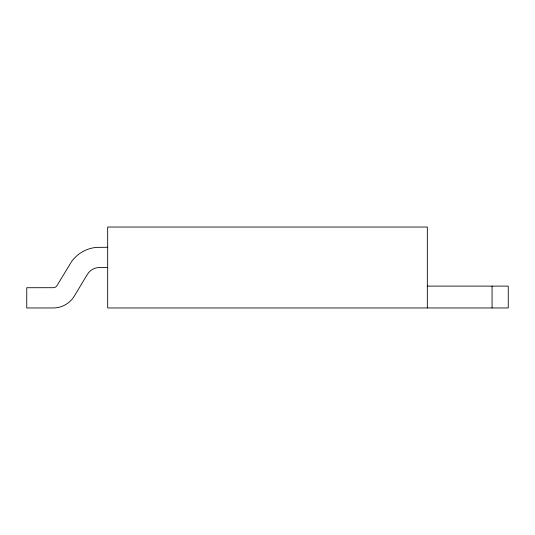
<?xml version="1.0" encoding="UTF-8"?>
<svg xmlns="http://www.w3.org/2000/svg" width="535" height="535" viewBox="0 0 535 535"><rect width="100%" height="100%" fill="white"/><g stroke="black" fill="none" stroke-linecap="round" stroke-linejoin="round"><path stroke-width="0.8" d="M107.675 247.27L96.621 247.377A34.541 34.541 0 0 0 71.596 261.548L56.844 285.85A4.501 4.501 0 0 1 53.58 287.696L26.75 287.73L26.75 307.959L53.199 307.959A24.75 24.75 0 0 0 74.425 295.942L87.325 274.442A14.291 14.291 0 0 1 99.584 267.5L107.675 267.5M427.325 286.111L508.25 286.111L508.25 307.959L107.675 307.959L107.675 227.041L427.325 227.041L427.325 307.959M492.066 286.111L492.066 307.959"/></g></svg>
